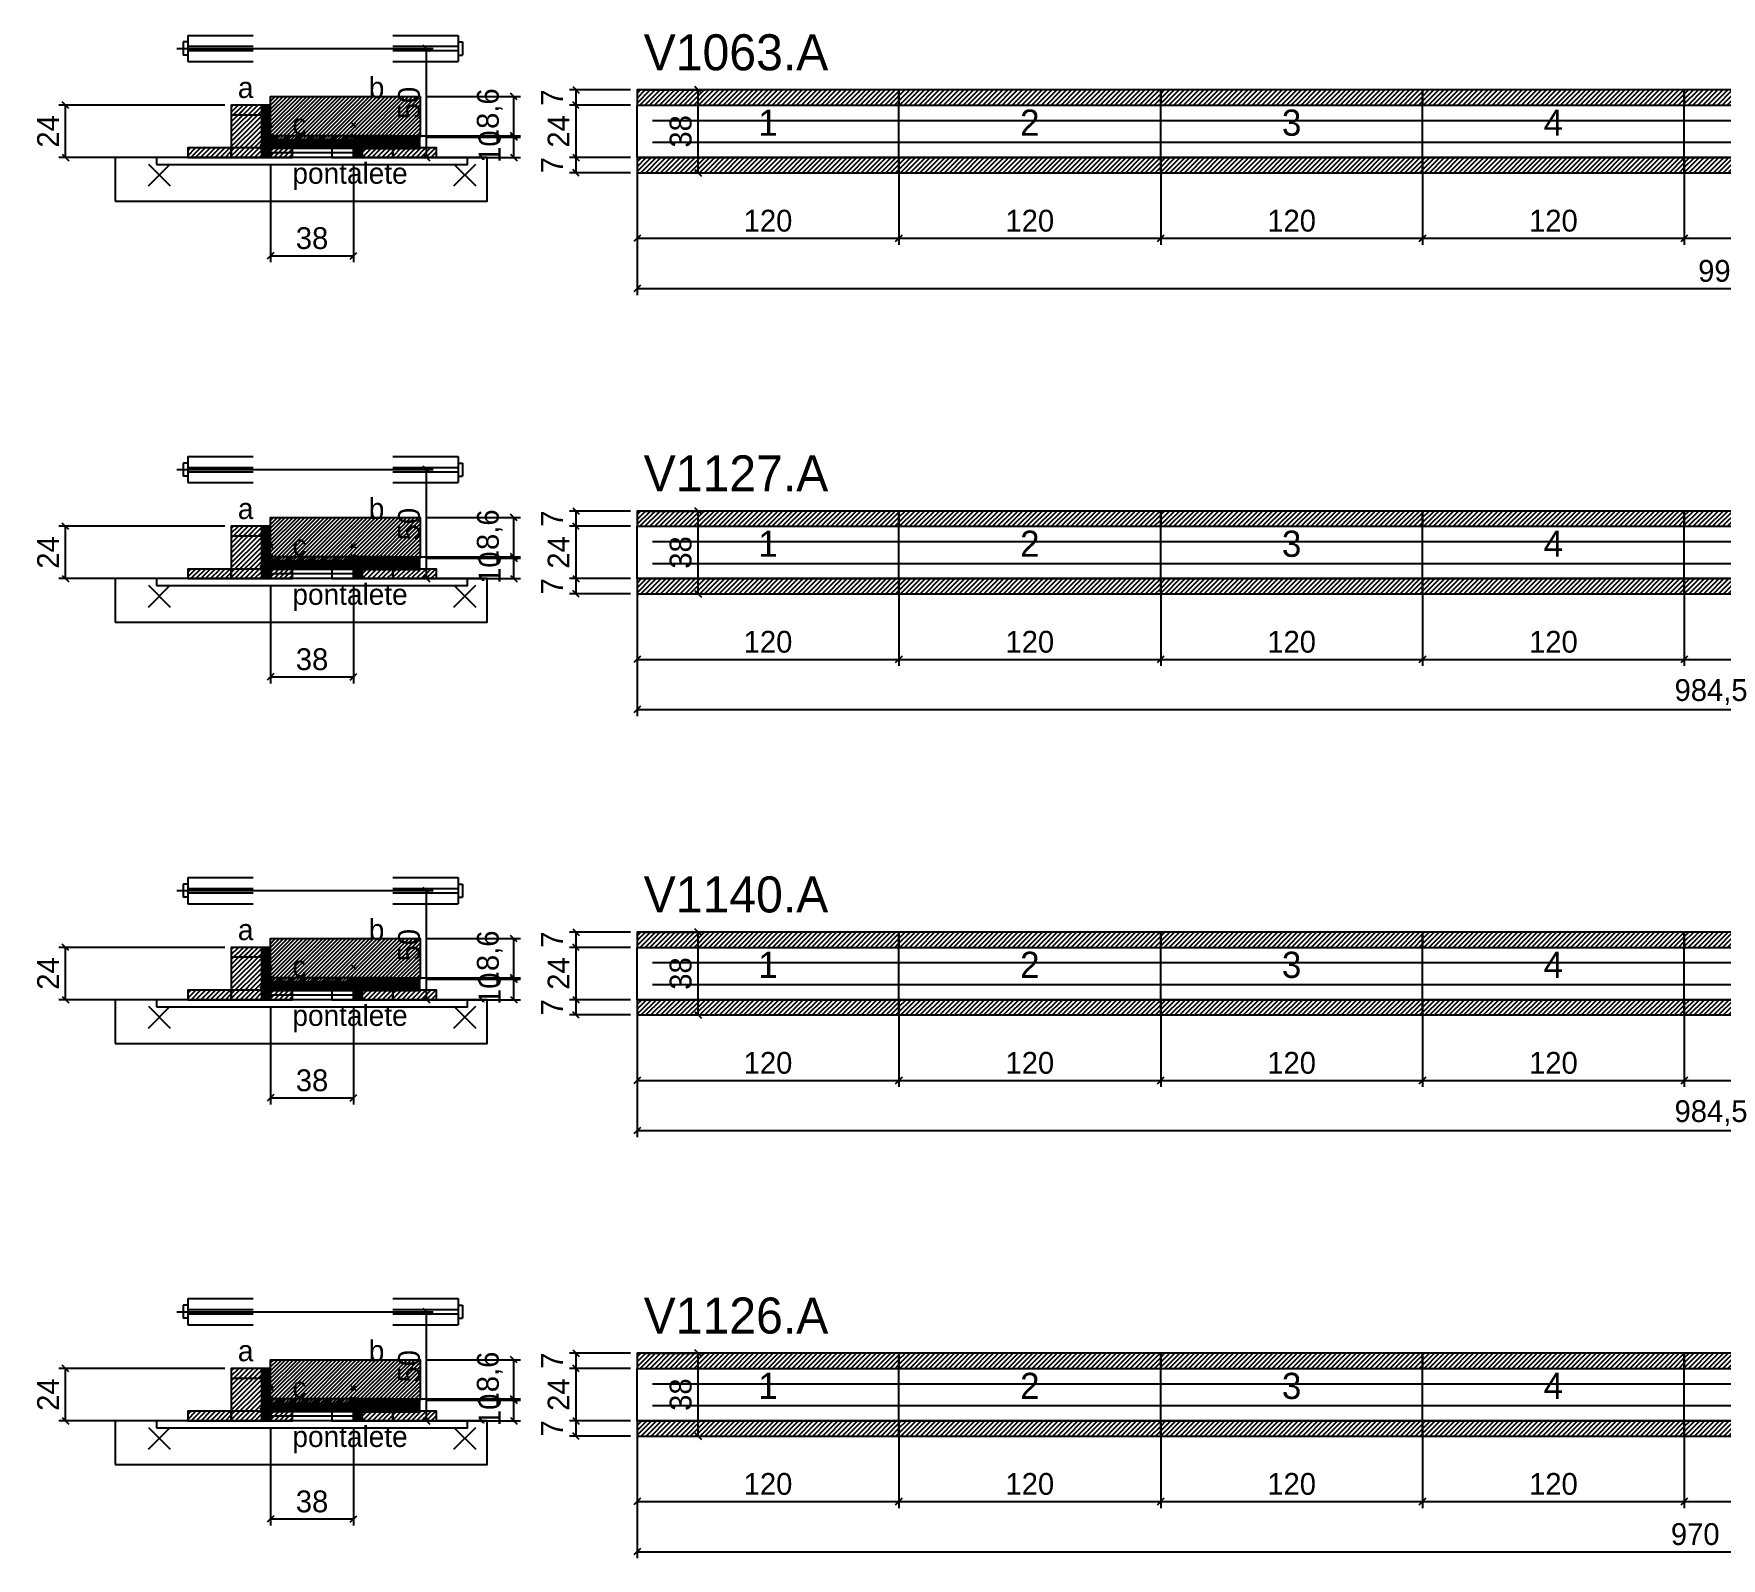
# Model space of a CAD drawing. Extents: x -10500 to 3070, y -11667 to 1250.
# Drawn here: x -69 to 705, y -1824 to -1125 of the extents above; entities that cross this region are included whole.
import ezdxf
from ezdxf.enums import TextEntityAlignment as Align

# ---------------------------------------------------------------- set-up
doc = ezdxf.new("R2010")
doc.units = 0
for name, color, linetype in [('5', 5, 'Continuous'), ('barrote', 126, 'Continuous'), ('CONCRETO', 251, 'Continuous'), ('COTA', 241, 'Continuous'), ('detalhes', 7, 'Continuous'), ('ESTRUTURACAO', 7, 'Continuous'), ('Hachura', 251, 'Continuous'), ('Madeira', 126, 'Continuous'), ('NOMENCLATURA', 7, 'Continuous'), ('Painéis', 200, 'Continuous'), ('presilha', 224, 'Continuous'), ('SARR_2.2x7', 40, 'Continuous'), ('SCO-___-LAJ', 224, 'Continuous'), ('TENSOR', 224, 'Continuous')]:
    doc.layers.add(name, color=color, linetype=linetype)
doc.dimstyles.new('PAINEL', dxfattribs={"dimtxt": 10, "dimasz": 3, "dimexe": 3, "dimexo": 3, "dimgap": 3, "dimtad": 1, "dimblk": 'OBLIQUE', "dimblk1": 'OBLIQUE', "dimcen": 2.5, "dimclrd": 4, "dimclre": 4, "dimclrt": 240, "dimazin": 3, "dimtfac": 1, "dimtmove": 0, "dimatfit": 3})

# ---------------------------------------------------------------- blocks, each defined once
blk = doc.blocks.new('PAR_ESQ')
for p, q in [((-1, -1), (1, 1)), ((-1, 1), (1, -1))]:
    blk.add_line(p, q)
blk = doc.blocks.new('PAR_FUNDO_ESQ')
for p, q in [((-1, -1), (1, 1)), ((-1, 1), (1, -1))]:
    blk.add_line(p, q)
blk = doc.blocks.new('PAR_FUNDO_DIR')
for p, q in [((-1, -1), (1, 1)), ((-1, 1), (1, -1))]:
    blk.add_line(p, q)
blk = doc.blocks.new('par_int_esq')
for p, q in [((-1, -1), (1, 1)), ((-1, 1), (1, -1))]:
    blk.add_line(p, q)
blk = doc.blocks.new('par_int_dir')
for p, q in [((-1, -1), (1, 1)), ((-1, 1), (1, -1))]:
    blk.add_line(p, q)
blk = doc.blocks.new('_OBLIQUE')
at = {"color": 0, "linetype": 'BYBLOCK'}
blk.add_line((-0.5, -0.5), (0.5, 0.5), dxfattribs=at)

msp = doc.modelspace()

# ---------------------------------------------------------------- hatches: boundary and pattern name
at = {"layer": 'COTA'}
h = msp.add_hatch(dxfattribs=at)
h.set_pattern_fill('ANSI31', scale=0.5)
h.paths.add_polyline_path([(208, -1158), (328, -1158), (328, -1151), (208, -1151)])
h = msp.add_hatch(dxfattribs=at)
h.set_pattern_fill('ANSI31', scale=0.5)
h.paths.add_polyline_path([(328, -1158), (448, -1158), (448, -1151), (328, -1151)])
h = msp.add_hatch(dxfattribs=at)
h.set_pattern_fill('ANSI31', scale=0.5)
h.paths.add_polyline_path([(448, -1158), (568, -1158), (568, -1151), (448, -1151)])
h = msp.add_hatch(dxfattribs=at)
h.set_pattern_fill('ANSI31', scale=0.5)
h.paths.add_polyline_path([(568, -1158), (688, -1158), (688, -1151), (568, -1151)])
h = msp.add_hatch(dxfattribs=at)
h.set_pattern_fill('ANSI31', scale=0.5)
h.paths.add_polyline_path([(688, -1158), (808, -1158), (808, -1151), (688, -1151)])
h = msp.add_hatch(dxfattribs=at)
h.set_pattern_fill('ANSI31', scale=0.4)
h.paths.add_polyline_path([(40, -1174), (40, -1154), (108.5, -1154), (108.5, -1172.6), (78, -1172.6), (78, -1174)])
h = msp.add_hatch(dxfattribs=at)
h.set_pattern_fill('ANSI31', scale=0.5)
h.paths.add_polyline_path([(208, -1189), (328, -1189), (328, -1182), (208, -1182)])
h = msp.add_hatch(dxfattribs=at)
h.set_pattern_fill('ANSI31', scale=0.5)
h.paths.add_polyline_path([(328, -1189), (448, -1189), (448, -1182), (328, -1182)])
h = msp.add_hatch(dxfattribs=at)
h.set_pattern_fill('ANSI31', scale=0.5)
h.paths.add_polyline_path([(448, -1189), (568, -1189), (568, -1182), (448, -1182)])
h = msp.add_hatch(dxfattribs=at)
h.set_pattern_fill('ANSI31', scale=0.5)
h.paths.add_polyline_path([(568, -1189), (688, -1189), (688, -1182), (568, -1182)])
h = msp.add_hatch(dxfattribs=at)
h.set_pattern_fill('ANSI31', scale=0.5)
h.paths.add_polyline_path([(688, -1189), (808, -1189), (808, -1182), (688, -1182)])
h = msp.add_hatch(dxfattribs=at)
h.set_pattern_fill('ANSI31', scale=0.5)
h.paths.add_polyline_path([(208, -1351), (328, -1351), (328, -1344), (208, -1344)])
h = msp.add_hatch(dxfattribs=at)
h.set_pattern_fill('ANSI31', scale=0.5)
h.paths.add_polyline_path([(328, -1351), (448, -1351), (448, -1344), (328, -1344)])
h = msp.add_hatch(dxfattribs=at)
h.set_pattern_fill('ANSI31', scale=0.5)
h.paths.add_polyline_path([(448, -1351), (568, -1351), (568, -1344), (448, -1344)])
h = msp.add_hatch(dxfattribs=at)
h.set_pattern_fill('ANSI31', scale=0.5)
h.paths.add_polyline_path([(568, -1351), (688, -1351), (688, -1344), (568, -1344)])
h = msp.add_hatch(dxfattribs=at)
h.set_pattern_fill('ANSI31', scale=0.5)
h.paths.add_polyline_path([(688, -1351), (808, -1351), (808, -1344), (688, -1344)])
h = msp.add_hatch(dxfattribs=at)
h.set_pattern_fill('ANSI31', scale=0.4)
h.paths.add_polyline_path([(40, -1367), (40, -1347), (108.5, -1347), (108.5, -1365.6), (78, -1365.6), (78, -1367)])
h = msp.add_hatch(dxfattribs=at)
h.set_pattern_fill('ANSI31', scale=0.5)
h.paths.add_polyline_path([(208, -1382), (328, -1382), (328, -1375), (208, -1375)])
h = msp.add_hatch(dxfattribs=at)
h.set_pattern_fill('ANSI31', scale=0.5)
h.paths.add_polyline_path([(328, -1382), (448, -1382), (448, -1375), (328, -1375)])
h = msp.add_hatch(dxfattribs=at)
h.set_pattern_fill('ANSI31', scale=0.5)
h.paths.add_polyline_path([(448, -1382), (568, -1382), (568, -1375), (448, -1375)])
h = msp.add_hatch(dxfattribs=at)
h.set_pattern_fill('ANSI31', scale=0.5)
h.paths.add_polyline_path([(568, -1382), (688, -1382), (688, -1375), (568, -1375)])
h = msp.add_hatch(dxfattribs=at)
h.set_pattern_fill('ANSI31', scale=0.5)
h.paths.add_polyline_path([(688, -1382), (808, -1382), (808, -1375), (688, -1375)])
h = msp.add_hatch(dxfattribs=at)
h.set_pattern_fill('ANSI31', scale=0.5)
h.paths.add_polyline_path([(208, -1544), (328, -1544), (328, -1537), (208, -1537)])
h = msp.add_hatch(dxfattribs=at)
h.set_pattern_fill('ANSI31', scale=0.5)
h.paths.add_polyline_path([(328, -1544), (448, -1544), (448, -1537), (328, -1537)])
h = msp.add_hatch(dxfattribs=at)
h.set_pattern_fill('ANSI31', scale=0.5)
h.paths.add_polyline_path([(448, -1544), (568, -1544), (568, -1537), (448, -1537)])
h = msp.add_hatch(dxfattribs=at)
h.set_pattern_fill('ANSI31', scale=0.5)
h.paths.add_polyline_path([(568, -1544), (688, -1544), (688, -1537), (568, -1537)])
h = msp.add_hatch(dxfattribs=at)
h.set_pattern_fill('ANSI31', scale=0.5)
h.paths.add_polyline_path([(688, -1544), (808, -1544), (808, -1537), (688, -1537)])
h = msp.add_hatch(dxfattribs=at)
h.set_pattern_fill('ANSI31', scale=0.4)
h.paths.add_polyline_path([(40, -1560), (40, -1540), (108.5, -1540), (108.5, -1558.6), (78, -1558.6), (78, -1560)])
h = msp.add_hatch(dxfattribs=at)
h.set_pattern_fill('ANSI31', scale=0.5)
h.paths.add_polyline_path([(208, -1575), (328, -1575), (328, -1568), (208, -1568)])
h = msp.add_hatch(dxfattribs=at)
h.set_pattern_fill('ANSI31', scale=0.5)
h.paths.add_polyline_path([(328, -1575), (448, -1575), (448, -1568), (328, -1568)])
h = msp.add_hatch(dxfattribs=at)
h.set_pattern_fill('ANSI31', scale=0.5)
h.paths.add_polyline_path([(448, -1575), (568, -1575), (568, -1568), (448, -1568)])
h = msp.add_hatch(dxfattribs=at)
h.set_pattern_fill('ANSI31', scale=0.5)
h.paths.add_polyline_path([(568, -1575), (688, -1575), (688, -1568), (568, -1568)])
h = msp.add_hatch(dxfattribs=at)
h.set_pattern_fill('ANSI31', scale=0.5)
h.paths.add_polyline_path([(688, -1575), (808, -1575), (808, -1568), (688, -1568)])
h = msp.add_hatch(dxfattribs=at)
h.set_pattern_fill('ANSI31', scale=0.5)
h.paths.add_polyline_path([(208, -1737), (328, -1737), (328, -1730), (208, -1730)])
h = msp.add_hatch(dxfattribs=at)
h.set_pattern_fill('ANSI31', scale=0.5)
h.paths.add_polyline_path([(328, -1737), (448, -1737), (448, -1730), (328, -1730)])
h = msp.add_hatch(dxfattribs=at)
h.set_pattern_fill('ANSI31', scale=0.5)
h.paths.add_polyline_path([(448, -1737), (568, -1737), (568, -1730), (448, -1730)])
h = msp.add_hatch(dxfattribs=at)
h.set_pattern_fill('ANSI31', scale=0.5)
h.paths.add_polyline_path([(568, -1737), (688, -1737), (688, -1730), (568, -1730)])
h = msp.add_hatch(dxfattribs=at)
h.set_pattern_fill('ANSI31', scale=0.5)
h.paths.add_polyline_path([(688, -1737), (808, -1737), (808, -1730), (688, -1730)])
h = msp.add_hatch(dxfattribs=at)
h.set_pattern_fill('ANSI31', scale=0.4)
h.paths.add_polyline_path([(40, -1753), (40, -1733), (108.5, -1733), (108.5, -1751.6), (78, -1751.6), (78, -1753)])
h = msp.add_hatch(dxfattribs=at)
h.set_pattern_fill('ANSI31', scale=0.5)
h.paths.add_polyline_path([(208, -1768), (328, -1768), (328, -1761), (208, -1761)])
h = msp.add_hatch(dxfattribs=at)
h.set_pattern_fill('ANSI31', scale=0.5)
h.paths.add_polyline_path([(328, -1768), (448, -1768), (448, -1761), (328, -1761)])
h = msp.add_hatch(dxfattribs=at)
h.set_pattern_fill('ANSI31', scale=0.5)
h.paths.add_polyline_path([(448, -1768), (568, -1768), (568, -1761), (448, -1761)])
h = msp.add_hatch(dxfattribs=at)
h.set_pattern_fill('ANSI31', scale=0.5)
h.paths.add_polyline_path([(568, -1768), (688, -1768), (688, -1761), (568, -1761)])
h = msp.add_hatch(dxfattribs=at)
h.set_pattern_fill('ANSI31', scale=0.5)
h.paths.add_polyline_path([(688, -1768), (808, -1768), (808, -1761), (688, -1761)])
at = {"layer": 'Hachura'}
h = msp.add_hatch(dxfattribs=at)
h.set_pattern_fill('ANSI31', scale=0.5)
h.paths.add_polyline_path([(22, -1182), (36, -1182), (36, -1158), (22, -1158)])
h = msp.add_hatch(dxfattribs=at)
h.set_pattern_fill('ANSI31', scale=0.5)
h.paths.add_polyline_path([(22, -1162.4), (36, -1162.4), (36, -1158), (22, -1158)])
h = msp.add_hatch(dxfattribs=at)
h.set_pattern_fill('SOLID')
h.paths.add_polyline_path([(36, -1182), (40, -1182), (40, -1158), (36, -1158)])
h = msp.add_hatch(dxfattribs=at)
h.set_pattern_fill('SOLID')
h.paths.add_polyline_path([(40, -1177.6), (78, -1177.6), (78, -1174), (40, -1174)])
h = msp.add_hatch(dxfattribs=at)
h.set_pattern_fill('SOLID')
h.paths.add_polyline_path([(78, -1182), (82, -1182), (82, -1172), (78, -1172)])
h = msp.add_hatch(dxfattribs=at)
h.set_pattern_fill('SOLID')
h.paths.add_polyline_path([(78, -1172), (108.5, -1172), (108.5, -1178), (78, -1178)])
h = msp.add_hatch(dxfattribs=at)
h.set_pattern_fill('ANSI31', scale=0.5)
h.paths.add_polyline_path([(82, -1182), (96, -1182), (96, -1172), (82, -1172)])
h = msp.add_hatch(dxfattribs=at)
h.set_pattern_fill('ANSI31', scale=0.5)
h.paths.add_polyline_path([(82, -1176.4), (96, -1176.4), (96, -1172), (82, -1172)])
h = msp.add_hatch(dxfattribs=at)
h.set_pattern_fill('ANSI31', scale=0.5)
h.paths.add_polyline_path([(2, -1182), (22, -1182), (22, -1177.6), (2, -1177.6)])
h = msp.add_hatch(dxfattribs=at)
h.set_pattern_fill('ANSI31', scale=0.5)
h.paths.add_polyline_path([(40, -1182), (50, -1182), (50, -1177.6), (40, -1177.6)])
h = msp.add_hatch(dxfattribs=at)
h.set_pattern_fill('ANSI31', scale=0.5)
h.paths.add_polyline_path([(96, -1182), (116, -1182), (116, -1177.6), (96, -1177.6)])
h = msp.add_hatch(dxfattribs=at)
h.set_pattern_fill('ANSI31', scale=0.5)
h.paths.add_polyline_path([(22, -1375), (36, -1375), (36, -1351), (22, -1351)])
h = msp.add_hatch(dxfattribs=at)
h.set_pattern_fill('ANSI31', scale=0.5)
h.paths.add_polyline_path([(22, -1355.4), (36, -1355.4), (36, -1351), (22, -1351)])
h = msp.add_hatch(dxfattribs=at)
h.set_pattern_fill('SOLID')
h.paths.add_polyline_path([(36, -1375), (40, -1375), (40, -1351), (36, -1351)])
h = msp.add_hatch(dxfattribs=at)
h.set_pattern_fill('SOLID')
h.paths.add_polyline_path([(40, -1370.6), (78, -1370.6), (78, -1367), (40, -1367)])
h = msp.add_hatch(dxfattribs=at)
h.set_pattern_fill('SOLID')
h.paths.add_polyline_path([(78, -1375), (82, -1375), (82, -1365), (78, -1365)])
h = msp.add_hatch(dxfattribs=at)
h.set_pattern_fill('SOLID')
h.paths.add_polyline_path([(78, -1365), (108.5, -1365), (108.5, -1371), (78, -1371)])
h = msp.add_hatch(dxfattribs=at)
h.set_pattern_fill('ANSI31', scale=0.5)
h.paths.add_polyline_path([(82, -1375), (96, -1375), (96, -1365), (82, -1365)])
h = msp.add_hatch(dxfattribs=at)
h.set_pattern_fill('ANSI31', scale=0.5)
h.paths.add_polyline_path([(82, -1369.4), (96, -1369.4), (96, -1365), (82, -1365)])
h = msp.add_hatch(dxfattribs=at)
h.set_pattern_fill('ANSI31', scale=0.5)
h.paths.add_polyline_path([(2, -1375), (22, -1375), (22, -1370.6), (2, -1370.6)])
h = msp.add_hatch(dxfattribs=at)
h.set_pattern_fill('ANSI31', scale=0.5)
h.paths.add_polyline_path([(40, -1375), (50, -1375), (50, -1370.6), (40, -1370.6)])
h = msp.add_hatch(dxfattribs=at)
h.set_pattern_fill('ANSI31', scale=0.5)
h.paths.add_polyline_path([(96, -1375), (116, -1375), (116, -1370.6), (96, -1370.6)])
h = msp.add_hatch(dxfattribs=at)
h.set_pattern_fill('ANSI31', scale=0.5)
h.paths.add_polyline_path([(22, -1568), (36, -1568), (36, -1544), (22, -1544)])
h = msp.add_hatch(dxfattribs=at)
h.set_pattern_fill('ANSI31', scale=0.5)
h.paths.add_polyline_path([(22, -1548.4), (36, -1548.4), (36, -1544), (22, -1544)])
h = msp.add_hatch(dxfattribs=at)
h.set_pattern_fill('SOLID')
h.paths.add_polyline_path([(36, -1568), (40, -1568), (40, -1544), (36, -1544)])
h = msp.add_hatch(dxfattribs=at)
h.set_pattern_fill('SOLID')
h.paths.add_polyline_path([(40, -1563.6), (78, -1563.6), (78, -1560), (40, -1560)])
h = msp.add_hatch(dxfattribs=at)
h.set_pattern_fill('SOLID')
h.paths.add_polyline_path([(78, -1568), (82, -1568), (82, -1558), (78, -1558)])
h = msp.add_hatch(dxfattribs=at)
h.set_pattern_fill('SOLID')
h.paths.add_polyline_path([(78, -1558), (108.5, -1558), (108.5, -1564), (78, -1564)])
h = msp.add_hatch(dxfattribs=at)
h.set_pattern_fill('ANSI31', scale=0.5)
h.paths.add_polyline_path([(82, -1568), (96, -1568), (96, -1558), (82, -1558)])
h = msp.add_hatch(dxfattribs=at)
h.set_pattern_fill('ANSI31', scale=0.5)
h.paths.add_polyline_path([(82, -1562.4), (96, -1562.4), (96, -1558), (82, -1558)])
h = msp.add_hatch(dxfattribs=at)
h.set_pattern_fill('ANSI31', scale=0.5)
h.paths.add_polyline_path([(2, -1568), (22, -1568), (22, -1563.6), (2, -1563.6)])
h = msp.add_hatch(dxfattribs=at)
h.set_pattern_fill('ANSI31', scale=0.5)
h.paths.add_polyline_path([(40, -1568), (50, -1568), (50, -1563.6), (40, -1563.6)])
h = msp.add_hatch(dxfattribs=at)
h.set_pattern_fill('ANSI31', scale=0.5)
h.paths.add_polyline_path([(96, -1568), (116, -1568), (116, -1563.6), (96, -1563.6)])
h = msp.add_hatch(dxfattribs=at)
h.set_pattern_fill('ANSI31', scale=0.5)
h.paths.add_polyline_path([(22, -1761), (36, -1761), (36, -1737), (22, -1737)])
h = msp.add_hatch(dxfattribs=at)
h.set_pattern_fill('ANSI31', scale=0.5)
h.paths.add_polyline_path([(22, -1741.4), (36, -1741.4), (36, -1737), (22, -1737)])
h = msp.add_hatch(dxfattribs=at)
h.set_pattern_fill('SOLID')
h.paths.add_polyline_path([(36, -1761), (40, -1761), (40, -1737), (36, -1737)])
h = msp.add_hatch(dxfattribs=at)
h.set_pattern_fill('SOLID')
h.paths.add_polyline_path([(40, -1756.6), (78, -1756.6), (78, -1753), (40, -1753)])
h = msp.add_hatch(dxfattribs=at)
h.set_pattern_fill('SOLID')
h.paths.add_polyline_path([(78, -1761), (82, -1761), (82, -1751), (78, -1751)])
h = msp.add_hatch(dxfattribs=at)
h.set_pattern_fill('SOLID')
h.paths.add_polyline_path([(78, -1751), (108.5, -1751), (108.5, -1757), (78, -1757)])
h = msp.add_hatch(dxfattribs=at)
h.set_pattern_fill('ANSI31', scale=0.5)
h.paths.add_polyline_path([(82, -1761), (96, -1761), (96, -1751), (82, -1751)])
h = msp.add_hatch(dxfattribs=at)
h.set_pattern_fill('ANSI31', scale=0.5)
h.paths.add_polyline_path([(82, -1755.4), (96, -1755.4), (96, -1751), (82, -1751)])
h = msp.add_hatch(dxfattribs=at)
h.set_pattern_fill('ANSI31', scale=0.5)
h.paths.add_polyline_path([(2, -1761), (22, -1761), (22, -1756.6), (2, -1756.6)])
h = msp.add_hatch(dxfattribs=at)
h.set_pattern_fill('ANSI31', scale=0.5)
h.paths.add_polyline_path([(40, -1761), (50, -1761), (50, -1756.6), (40, -1756.6)])
h = msp.add_hatch(dxfattribs=at)
h.set_pattern_fill('ANSI31', scale=0.5)
h.paths.add_polyline_path([(96, -1761), (116, -1761), (116, -1756.6), (96, -1756.6)])
at = {"layer": 'HACHURACONCRETO'}
h = msp.add_hatch(dxfattribs=at)
h.set_pattern_fill('ANSI31', scale=0.3)
h.paths.add_polyline_path([(40, -1177.6), (78, -1177.6), (78, -1172), (40, -1172)])
h = msp.add_hatch(dxfattribs=at)
h.set_pattern_fill('ANSI31', scale=0.3)
h.paths.add_polyline_path([(40, -1370.6), (78, -1370.6), (78, -1365), (40, -1365)])
h = msp.add_hatch(dxfattribs=at)
h.set_pattern_fill('ANSI31', scale=0.3)
h.paths.add_polyline_path([(40, -1563.6), (78, -1563.6), (78, -1558), (40, -1558)])
h = msp.add_hatch(dxfattribs=at)
h.set_pattern_fill('ANSI31', scale=0.3)
h.paths.add_polyline_path([(40, -1756.6), (78, -1756.6), (78, -1751), (40, -1751)])

# ---------------------------------------------------------------- linework, layer by layer
for p, q in [((0, -1129), (0, -1135)), ((2, -1129), (0, -1129)), ((2, -1126), (32, -1126)), ((2, -1126), (2, -1138)), ((96, -1126), (126, -1126)), ((126, -1126), (126, -1138)), ((126, -1129), (128, -1129)), ((128, -1129), (128, -1135)), ((2, -1135), (0, -1135)), ((2, -1131), (32, -1131)), ((2, -1133), (32, -1133)), ((96, -1131), (126, -1131)), ((96, -1133), (126, -1133)), ((126, -1135), (128, -1135)), ((2, -1138), (32, -1138)), ((96, -1138), (126, -1138)), ((0, -1322), (0, -1328)), ((2, -1322), (0, -1322)), ((2, -1319), (32, -1319)), ((2, -1319), (2, -1331)), ((96, -1319), (126, -1319)), ((126, -1319), (126, -1331)), ((126, -1322), (128, -1322)), ((128, -1322), (128, -1328)), ((2, -1328), (0, -1328)), ((2, -1324), (32, -1324)), ((2, -1326), (32, -1326)), ((96, -1324), (126, -1324)), ((96, -1326), (126, -1326)), ((126, -1328), (128, -1328)), ((2, -1331), (32, -1331)), ((96, -1331), (126, -1331)), ((0, -1515), (0, -1521)), ((2, -1515), (0, -1515)), ((2, -1512), (32, -1512)), ((2, -1512), (2, -1524)), ((96, -1512), (126, -1512)), ((126, -1512), (126, -1524)), ((126, -1515), (128, -1515)), ((128, -1515), (128, -1521)), ((2, -1521), (0, -1521)), ((2, -1517), (32, -1517)), ((2, -1519), (32, -1519)), ((96, -1517), (126, -1517)), ((96, -1519), (126, -1519)), ((126, -1521), (128, -1521)), ((2, -1524), (32, -1524)), ((96, -1524), (126, -1524)), ((0, -1708), (0, -1714)), ((2, -1708), (0, -1708)), ((2, -1705), (32, -1705)), ((2, -1705), (2, -1717)), ((96, -1705), (126, -1705)), ((126, -1705), (126, -1717)), ((126, -1708), (128, -1708)), ((128, -1708), (128, -1714)), ((2, -1714), (0, -1714)), ((2, -1710), (32, -1710)), ((2, -1712), (32, -1712)), ((2, -1717), (32, -1717)), ((96, -1710), (126, -1710)), ((96, -1712), (126, -1712)), ((96, -1717), (126, -1717)), ((126, -1714), (128, -1714))]:
    msp.add_line(p, q)
at = {"layer": 'BARRA_ANCORAGEM'}
for p, q in [((40, -1174.3), (78, -1174.3)), ((40, -1176.3), (40, -1174.3)), ((78, -1176.3), (78, -1174.3)), ((40, -1176.3), (78, -1176.3)), ((40, -1177.7), (78, -1177.7)), ((40, -1179.7), (40, -1177.7)), ((40, -1179.7), (78, -1179.7)), ((78, -1179.7), (78, -1177.7)), ((40, -1367.3), (78, -1367.3)), ((40, -1369.3), (40, -1367.3)), ((78, -1369.3), (78, -1367.3)), ((40, -1369.3), (78, -1369.3)), ((40, -1370.7), (78, -1370.7)), ((40, -1372.7), (40, -1370.7)), ((40, -1372.7), (78, -1372.7)), ((78, -1372.7), (78, -1370.7)), ((40, -1560.3), (78, -1560.3)), ((40, -1562.3), (40, -1560.3)), ((40, -1562.3), (78, -1562.3)), ((78, -1562.3), (78, -1560.3)), ((40, -1563.7), (78, -1563.7)), ((40, -1565.7), (40, -1563.7)), ((40, -1565.7), (78, -1565.7)), ((78, -1565.7), (78, -1563.7)), ((40, -1753.3), (78, -1753.3)), ((40, -1755.3), (40, -1753.3)), ((40, -1755.3), (78, -1755.3)), ((78, -1755.3), (78, -1753.3)), ((40, -1756.7), (78, -1756.7)), ((40, -1758.7), (40, -1756.7)), ((40, -1758.7), (78, -1758.7)), ((78, -1758.7), (78, -1756.7))]:
    msp.add_line(p, q, dxfattribs=at)
at = {"layer": 'barrote'}
for points in [[(-31.25, -1202), (139.25, -1202), (139.25, -1182), (-31.25, -1182)], [(-31.25, -1395), (139.25, -1395), (139.25, -1375), (-31.25, -1375)], [(-31.25, -1588), (139.25, -1588), (139.25, -1568), (-31.25, -1568)], [(-31.25, -1781), (139.25, -1781), (139.25, -1761), (-31.25, -1761)]]:
    msp.add_lwpolyline(points, close=True, dxfattribs=at)
at = {"layer": 'CONCRETO'}
for points in [[(40, -1174), (40, -1154), (108.5, -1154), (108.5, -1172.6), (78, -1172.6), (78, -1174)], [(40, -1367), (40, -1347), (108.5, -1347), (108.5, -1365.6), (78, -1365.6), (78, -1367)], [(40, -1560), (40, -1540), (108.5, -1540), (108.5, -1558.6), (78, -1558.6), (78, -1560)], [(40, -1753), (40, -1733), (108.5, -1733), (108.5, -1751.6), (78, -1751.6), (78, -1753)]]:
    msp.add_lwpolyline(points, close=True, dxfattribs=at)
at = {"layer": 'HACHURACONCRETO'}
for points in [[(40, -1177.6), (78, -1177.6), (78, -1172), (40, -1172)], [(40, -1370.6), (78, -1370.6), (78, -1365), (40, -1365)], [(40, -1563.6), (78, -1563.6), (78, -1558), (40, -1558)], [(40, -1756.6), (78, -1756.6), (78, -1751), (40, -1751)]]:
    msp.add_lwpolyline(points, close=True, dxfattribs=at)
at = {"layer": 'Madeira'}
for points in [[(22, -1182), (36, -1182), (36, -1158), (22, -1158)], [(22, -1162.4), (36, -1162.4), (36, -1158), (22, -1158)], [(82, -1182), (96, -1182), (96, -1172), (82, -1172)], [(82, -1176.4), (96, -1176.4), (96, -1172), (82, -1172)], [(2, -1182), (22, -1182), (22, -1177.6), (2, -1177.6)], [(22, -1182), (36, -1182), (36, -1177.6), (22, -1177.6)], [(40, -1182), (50, -1182), (50, -1177.6), (40, -1177.6)], [(68, -1182), (78, -1182), (78, -1177.6), (68, -1177.6)], [(96, -1182), (116, -1182), (116, -1177.6), (96, -1177.6)], [(22, -1375), (36, -1375), (36, -1351), (22, -1351)], [(22, -1355.4), (36, -1355.4), (36, -1351), (22, -1351)], [(82, -1375), (96, -1375), (96, -1365), (82, -1365)], [(82, -1369.4), (96, -1369.4), (96, -1365), (82, -1365)], [(2, -1375), (22, -1375), (22, -1370.6), (2, -1370.6)], [(22, -1375), (36, -1375), (36, -1370.6), (22, -1370.6)], [(40, -1375), (50, -1375), (50, -1370.6), (40, -1370.6)], [(68, -1375), (78, -1375), (78, -1370.6), (68, -1370.6)], [(96, -1375), (116, -1375), (116, -1370.6), (96, -1370.6)], [(22, -1568), (36, -1568), (36, -1544), (22, -1544)], [(22, -1548.4), (36, -1548.4), (36, -1544), (22, -1544)], [(82, -1568), (96, -1568), (96, -1558), (82, -1558)], [(82, -1562.4), (96, -1562.4), (96, -1558), (82, -1558)], [(2, -1568), (22, -1568), (22, -1563.6), (2, -1563.6)], [(22, -1568), (36, -1568), (36, -1563.6), (22, -1563.6)], [(40, -1568), (50, -1568), (50, -1563.6), (40, -1563.6)], [(68, -1568), (78, -1568), (78, -1563.6), (68, -1563.6)], [(96, -1568), (116, -1568), (116, -1563.6), (96, -1563.6)], [(22, -1761), (36, -1761), (36, -1737), (22, -1737)], [(22, -1741.4), (36, -1741.4), (36, -1737), (22, -1737)], [(82, -1761), (96, -1761), (96, -1751), (82, -1751)], [(82, -1755.4), (96, -1755.4), (96, -1751), (82, -1751)], [(2, -1761), (22, -1761), (22, -1756.6), (2, -1756.6)], [(22, -1761), (36, -1761), (36, -1756.6), (22, -1756.6)], [(40, -1761), (50, -1761), (50, -1756.6), (40, -1756.6)], [(68, -1761), (78, -1761), (78, -1756.6), (68, -1756.6)], [(96, -1761), (116, -1761), (116, -1756.6), (96, -1756.6)]]:
    msp.add_lwpolyline(points, close=True, dxfattribs=at)
at = {"layer": 'Painéis'}
for p, q in [((208, -1158), (328, -1158)), ((208, -1182), (208, -1158)), ((328, -1182), (328, -1158)), ((328, -1182), (328, -1158)), ((328, -1158), (448, -1158)), ((328, -1182), (328, -1158)), ((448, -1182), (448, -1158)), ((448, -1182), (448, -1158)), ((448, -1158), (568, -1158)), ((448, -1182), (448, -1158)), ((568, -1182), (568, -1158)), ((568, -1182), (568, -1158)), ((568, -1158), (688, -1158)), ((568, -1182), (568, -1158)), ((688, -1182), (688, -1158)), ((688, -1182), (688, -1158)), ((688, -1158), (808, -1158)), ((688, -1182), (688, -1158)), ((208, -1182), (328, -1182)), ((328, -1182), (448, -1182)), ((448, -1182), (568, -1182)), ((568, -1182), (688, -1182)), ((688, -1182), (808, -1182)), ((208, -1351), (328, -1351)), ((208, -1375), (208, -1351)), ((328, -1375), (328, -1351)), ((328, -1375), (328, -1351)), ((328, -1351), (448, -1351)), ((328, -1375), (328, -1351)), ((448, -1375), (448, -1351)), ((448, -1375), (448, -1351)), ((448, -1351), (568, -1351)), ((448, -1375), (448, -1351)), ((568, -1375), (568, -1351)), ((568, -1375), (568, -1351)), ((568, -1351), (688, -1351)), ((568, -1375), (568, -1351)), ((688, -1375), (688, -1351)), ((688, -1375), (688, -1351)), ((688, -1351), (808, -1351)), ((688, -1375), (688, -1351)), ((208, -1375), (328, -1375)), ((328, -1375), (448, -1375)), ((448, -1375), (568, -1375)), ((568, -1375), (688, -1375)), ((688, -1375), (808, -1375)), ((208, -1544), (328, -1544)), ((208, -1568), (208, -1544)), ((328, -1568), (328, -1544)), ((328, -1568), (328, -1544)), ((328, -1544), (448, -1544)), ((328, -1568), (328, -1544)), ((448, -1568), (448, -1544)), ((448, -1568), (448, -1544)), ((448, -1544), (568, -1544)), ((448, -1568), (448, -1544)), ((568, -1568), (568, -1544)), ((568, -1568), (568, -1544)), ((568, -1544), (688, -1544)), ((568, -1568), (568, -1544)), ((688, -1568), (688, -1544)), ((688, -1568), (688, -1544)), ((688, -1544), (808, -1544)), ((688, -1568), (688, -1544)), ((208, -1568), (328, -1568)), ((328, -1568), (448, -1568)), ((448, -1568), (568, -1568)), ((568, -1568), (688, -1568)), ((688, -1568), (808, -1568)), ((208, -1737), (328, -1737)), ((208, -1761), (208, -1737)), ((328, -1761), (328, -1737)), ((328, -1761), (328, -1737)), ((328, -1737), (448, -1737)), ((328, -1761), (328, -1737)), ((448, -1761), (448, -1737)), ((448, -1761), (448, -1737)), ((448, -1737), (568, -1737)), ((448, -1761), (448, -1737)), ((568, -1761), (568, -1737)), ((568, -1761), (568, -1737)), ((568, -1737), (688, -1737)), ((568, -1761), (568, -1737)), ((688, -1761), (688, -1737)), ((688, -1761), (688, -1737)), ((688, -1737), (808, -1737)), ((688, -1761), (688, -1737)), ((208, -1761), (328, -1761)), ((328, -1761), (448, -1761)), ((448, -1761), (568, -1761)), ((568, -1761), (688, -1761)), ((688, -1761), (808, -1761))]:
    msp.add_line(p, q, dxfattribs=at)
for points in [[(36, -1182), (40, -1182), (40, -1158), (36, -1158)], [(40, -1177.6), (78, -1177.6), (78, -1174), (40, -1174)], [(78, -1182), (82, -1182), (82, -1172), (78, -1172)], [(78, -1172), (108.5, -1172), (108.5, -1172.6), (78, -1172.6)], [(36, -1375), (40, -1375), (40, -1351), (36, -1351)], [(40, -1370.6), (78, -1370.6), (78, -1367), (40, -1367)], [(78, -1375), (82, -1375), (82, -1365), (78, -1365)], [(78, -1365), (108.5, -1365), (108.5, -1365.6), (78, -1365.6)], [(36, -1568), (40, -1568), (40, -1544), (36, -1544)], [(40, -1563.6), (78, -1563.6), (78, -1560), (40, -1560)], [(78, -1568), (82, -1568), (82, -1558), (78, -1558)], [(78, -1558), (108.5, -1558), (108.5, -1558.6), (78, -1558.6)], [(36, -1761), (40, -1761), (40, -1737), (36, -1737)], [(40, -1756.6), (78, -1756.6), (78, -1753), (40, -1753)], [(78, -1761), (82, -1761), (82, -1751), (78, -1751)], [(78, -1751), (108.5, -1751), (108.5, -1751.6), (78, -1751.6)]]:
    msp.add_lwpolyline(points, close=True, dxfattribs=at)
at = {"layer": 'presilha'}
for p, q in [((-16, -1195), (-6, -1185)), ((-16, -1185), (-6, -1195)), ((124, -1195), (134, -1185)), ((124, -1185), (134, -1195)), ((-16, -1388), (-6, -1378)), ((-16, -1378), (-6, -1388)), ((124, -1388), (134, -1378)), ((124, -1378), (134, -1388)), ((-16, -1581), (-6, -1571)), ((-16, -1571), (-6, -1581)), ((124, -1581), (134, -1571)), ((124, -1571), (134, -1581)), ((-16, -1774), (-6, -1764)), ((-16, -1764), (-6, -1774)), ((124, -1774), (134, -1764)), ((124, -1764), (134, -1774))]:
    msp.add_line(p, q, dxfattribs=at)
at = {"layer": 'SARR_2.2x7'}
for points in [[(215, -1165), (328, -1165)], [(215, -1165), (328, -1165)], [(328, -1165), (448, -1165)], [(328, -1165), (448, -1165)], [(448, -1165), (568, -1165)], [(448, -1165), (568, -1165)], [(568, -1165), (688, -1165)], [(568, -1165), (688, -1165)], [(688, -1165), (808, -1165)], [(688, -1165), (808, -1165)], [(215, -1175), (328, -1175)], [(215, -1175), (328, -1175)], [(328, -1175), (448, -1175)], [(328, -1175), (448, -1175)], [(448, -1175), (568, -1175)], [(448, -1175), (568, -1175)], [(568, -1175), (688, -1175)], [(568, -1175), (688, -1175)], [(688, -1175), (808, -1175)], [(688, -1175), (808, -1175)], [(215, -1358), (328, -1358)], [(215, -1358), (328, -1358)], [(328, -1358), (448, -1358)], [(328, -1358), (448, -1358)], [(448, -1358), (568, -1358)], [(448, -1358), (568, -1358)], [(568, -1358), (688, -1358)], [(568, -1358), (688, -1358)], [(688, -1358), (808, -1358)], [(688, -1358), (808, -1358)], [(215, -1368), (328, -1368)], [(215, -1368), (328, -1368)], [(328, -1368), (448, -1368)], [(328, -1368), (448, -1368)], [(448, -1368), (568, -1368)], [(448, -1368), (568, -1368)], [(568, -1368), (688, -1368)], [(568, -1368), (688, -1368)], [(688, -1368), (808, -1368)], [(688, -1368), (808, -1368)], [(215, -1551), (328, -1551)], [(215, -1551), (328, -1551)], [(328, -1551), (448, -1551)], [(328, -1551), (448, -1551)], [(448, -1551), (568, -1551)], [(448, -1551), (568, -1551)], [(568, -1551), (688, -1551)], [(568, -1551), (688, -1551)], [(688, -1551), (808, -1551)], [(688, -1551), (808, -1551)], [(215, -1561), (328, -1561)], [(215, -1561), (328, -1561)], [(328, -1561), (448, -1561)], [(328, -1561), (448, -1561)], [(448, -1561), (568, -1561)], [(448, -1561), (568, -1561)], [(568, -1561), (688, -1561)], [(568, -1561), (688, -1561)], [(688, -1561), (808, -1561)], [(688, -1561), (808, -1561)], [(215, -1744), (328, -1744)], [(215, -1744), (328, -1744)], [(328, -1744), (448, -1744)], [(328, -1744), (448, -1744)], [(448, -1744), (568, -1744)], [(448, -1744), (568, -1744)], [(568, -1744), (688, -1744)], [(568, -1744), (688, -1744)], [(688, -1744), (808, -1744)], [(688, -1744), (808, -1744)], [(215, -1754), (328, -1754)], [(215, -1754), (328, -1754)], [(328, -1754), (448, -1754)], [(328, -1754), (448, -1754)], [(448, -1754), (568, -1754)], [(448, -1754), (568, -1754)], [(568, -1754), (688, -1754)], [(568, -1754), (688, -1754)], [(688, -1754), (808, -1754)], [(688, -1754), (808, -1754)]]:
    msp.add_lwpolyline(points, dxfattribs=at)
at = {"layer": 'SARRAFO_2_2X7'}
for p, q in [((36, -1167.2), (36, -1162.8)), ((36, -1162.8), (40, -1162.8)), ((36, -1167.2), (40, -1167.2)), ((40, -1167.2), (40, -1162.8)), ((36, -1177.2), (36, -1172.8)), ((36, -1172.8), (40, -1172.8)), ((40, -1177.2), (40, -1172.8)), ((78, -1179.2), (78, -1174.8)), ((78, -1174.8), (82, -1174.8)), ((82, -1179.2), (82, -1174.8)), ((36, -1177.2), (40, -1177.2)), ((78, -1179.2), (82, -1179.2)), ((36, -1360.2), (36, -1355.8)), ((36, -1355.8), (40, -1355.8)), ((36, -1360.2), (40, -1360.2)), ((40, -1360.2), (40, -1355.8)), ((36, -1370.2), (36, -1365.8)), ((36, -1365.8), (40, -1365.8)), ((40, -1370.2), (40, -1365.8)), ((78, -1372.2), (78, -1367.8)), ((78, -1367.8), (82, -1367.8)), ((82, -1372.2), (82, -1367.8)), ((36, -1370.2), (40, -1370.2)), ((78, -1372.2), (82, -1372.2)), ((36, -1553.2), (36, -1548.8)), ((36, -1548.8), (40, -1548.8)), ((36, -1553.2), (40, -1553.2)), ((40, -1553.2), (40, -1548.8)), ((36, -1563.2), (36, -1558.8)), ((36, -1558.8), (40, -1558.8)), ((40, -1563.2), (40, -1558.8)), ((78, -1565.2), (78, -1560.8)), ((78, -1560.8), (82, -1560.8)), ((82, -1565.2), (82, -1560.8)), ((36, -1563.2), (40, -1563.2)), ((78, -1565.2), (82, -1565.2)), ((36, -1746.2), (36, -1741.8)), ((36, -1741.8), (40, -1741.8)), ((36, -1746.2), (40, -1746.2)), ((40, -1746.2), (40, -1741.8)), ((36, -1756.2), (36, -1751.8)), ((36, -1751.8), (40, -1751.8)), ((40, -1756.2), (40, -1751.8)), ((78, -1758.2), (78, -1753.8)), ((78, -1753.8), (82, -1753.8)), ((82, -1758.2), (82, -1753.8)), ((36, -1756.2), (40, -1756.2)), ((78, -1758.2), (82, -1758.2))]:
    msp.add_line(p, q, dxfattribs=at)
at = {"layer": 'SCO-___-LAJ'}
for points in [[(208, -1158), (328, -1158), (328, -1151), (208, -1151)], [(328, -1158), (448, -1158), (448, -1151), (328, -1151)], [(448, -1158), (568, -1158), (568, -1151), (448, -1151)], [(568, -1158), (688, -1158), (688, -1151), (568, -1151)], [(688, -1158), (808, -1158), (808, -1151), (688, -1151)], [(-12.25, -1185.2), (130.25, -1185.2), (130.25, -1182), (-12.25, -1182)], [(208, -1189), (328, -1189), (328, -1182), (208, -1182)], [(328, -1189), (448, -1189), (448, -1182), (328, -1182)], [(448, -1189), (568, -1189), (568, -1182), (448, -1182)], [(568, -1189), (688, -1189), (688, -1182), (568, -1182)], [(688, -1189), (808, -1189), (808, -1182), (688, -1182)], [(208, -1351), (328, -1351), (328, -1344), (208, -1344)], [(328, -1351), (448, -1351), (448, -1344), (328, -1344)], [(448, -1351), (568, -1351), (568, -1344), (448, -1344)], [(568, -1351), (688, -1351), (688, -1344), (568, -1344)], [(688, -1351), (808, -1351), (808, -1344), (688, -1344)], [(-12.25, -1378.2), (130.25, -1378.2), (130.25, -1375), (-12.25, -1375)], [(208, -1382), (328, -1382), (328, -1375), (208, -1375)], [(328, -1382), (448, -1382), (448, -1375), (328, -1375)], [(448, -1382), (568, -1382), (568, -1375), (448, -1375)], [(568, -1382), (688, -1382), (688, -1375), (568, -1375)], [(688, -1382), (808, -1382), (808, -1375), (688, -1375)], [(208, -1544), (328, -1544), (328, -1537), (208, -1537)], [(328, -1544), (448, -1544), (448, -1537), (328, -1537)], [(448, -1544), (568, -1544), (568, -1537), (448, -1537)], [(568, -1544), (688, -1544), (688, -1537), (568, -1537)], [(688, -1544), (808, -1544), (808, -1537), (688, -1537)], [(-12.25, -1571.2), (130.25, -1571.2), (130.25, -1568), (-12.25, -1568)], [(208, -1575), (328, -1575), (328, -1568), (208, -1568)], [(328, -1575), (448, -1575), (448, -1568), (328, -1568)], [(448, -1575), (568, -1575), (568, -1568), (448, -1568)], [(568, -1575), (688, -1575), (688, -1568), (568, -1568)], [(688, -1575), (808, -1575), (808, -1568), (688, -1568)], [(208, -1737), (328, -1737), (328, -1730), (208, -1730)], [(328, -1737), (448, -1737), (448, -1730), (328, -1730)], [(448, -1737), (568, -1737), (568, -1730), (448, -1730)], [(568, -1737), (688, -1737), (688, -1730), (568, -1730)], [(688, -1737), (808, -1737), (808, -1730), (688, -1730)], [(-12.25, -1764.2), (130.25, -1764.2), (130.25, -1761), (-12.25, -1761)], [(208, -1768), (328, -1768), (328, -1761), (208, -1761)], [(328, -1768), (448, -1768), (448, -1761), (328, -1761)], [(448, -1768), (568, -1768), (568, -1761), (448, -1761)], [(568, -1768), (688, -1768), (688, -1761), (568, -1761)], [(688, -1768), (808, -1768), (808, -1761), (688, -1761)]]:
    msp.add_lwpolyline(points, close=True, dxfattribs=at)
at = {"layer": 'TENSOR'}
for p, q in [((-3, -1132), (106.5, -1132)), ((-3, -1325), (106.5, -1325)), ((-3, -1518), (106.5, -1518)), ((-3, -1711), (106.5, -1711))]:
    msp.add_line(p, q, dxfattribs=at)

# ---------------------------------------------------------------- block references
at = {"layer": 'Painéis'}
for name, p in [('par_int_esq', (40, -1167)), ('par_int_dir', (78, -1167)), ('PAR_FUNDO_ESQ', (40, -1172)), ('PAR_FUNDO_DIR', (78, -1172)), ('PAR_ESQ', (36, -1177)), ('par_int_esq', (40, -1360)), ('par_int_dir', (78, -1360)), ('PAR_ESQ', (36, -1370)), ('PAR_FUNDO_ESQ', (40, -1365)), ('PAR_FUNDO_DIR', (78, -1365)), ('par_int_esq', (40, -1553)), ('par_int_dir', (78, -1553)), ('PAR_ESQ', (36, -1563)), ('PAR_FUNDO_ESQ', (40, -1558)), ('PAR_FUNDO_DIR', (78, -1558)), ('par_int_esq', (40, -1746)), ('par_int_dir', (78, -1746)), ('PAR_ESQ', (36, -1756)), ('PAR_FUNDO_ESQ', (40, -1751)), ('PAR_FUNDO_DIR', (78, -1751))]:
    msp.add_blockref(name, p, dxfattribs=at)

# ---------------------------------------------------------------- texts
at = {"layer": '5'}
for s, p in [('1', (268, -1166)), ('2', (388, -1166)), ('3', (508, -1166)), ('4', (628, -1166)), ('1', (268, -1359)), ('2', (388, -1359)), ('3', (508, -1359)), ('4', (628, -1359)), ('1', (268, -1552)), ('2', (388, -1552)), ('3', (508, -1552)), ('4', (628, -1552)), ('1', (268, -1745)), ('2', (388, -1745)), ('3', (508, -1745)), ('4', (628, -1745))]:
    msp.add_text(s, height=12, dxfattribs=at).set_placement(p, align=Align.MIDDLE_CENTER)
at = {"layer": 'detalhes'}
for s, p in [('b', (85, -1154.7)), ('a', (25, -1154.7)), ('c', (50, -1171.5)), ('b', (85, -1347.7)), ('a', (25, -1347.7)), ('c', (50, -1364.5)), ('b', (85, -1540.7)), ('a', (25, -1540.7)), ('c', (50, -1557.5)), ('b', (85, -1733.7)), ('a', (25, -1733.7)), ('c', (50, -1750.5))]:
    msp.add_text(s, height=9.6, dxfattribs=at).set_placement(p)
at = {"layer": 'ESTRUTURACAO'}
for p in [(50, -1194), (50, -1387), (50, -1580), (50, -1773)]:
    msp.add_text('pontalete', height=9.6, dxfattribs=at).set_placement(p)
at = {"layer": 'NOMENCLATURA'}
for s, p in [('V1063.A', (211, -1142)), ('V1127.A', (211, -1335)), ('V1140.A', (211, -1528)), ('V1126.A', (211, -1721))]:
    msp.add_text(s, height=16.5, dxfattribs=at).set_placement(p)

# ---------------------------------------------------------------- dimensions: what is measured, and where the dimension line sits
at = {"layer": 'COTA'}
for base, p1, p2 in [((111.5, -1182), (96, -1182), (96, -1132)), ((151.5, -1172.6), (108.5, -1172.6), (108.5, -1154)), ((180, -1158), (208, -1158), (208, -1151)), ((236, -1189), (208, -1189), (208, -1151)), ((-54, -1182), (2, -1182), (22, -1158)), ((180, -1182), (208, -1182), (208, -1158)), ((151.5, -1182), (96, -1182), (96, -1172)), ((180, -1189), (208, -1189), (208, -1182)), ((111.5, -1375), (96, -1375), (96, -1325)), ((151.5, -1365.6), (108.5, -1365.6), (108.5, -1347)), ((180, -1351), (208, -1351), (208, -1344)), ((236, -1382), (208, -1382), (208, -1344)), ((-54, -1375), (2, -1375), (22, -1351)), ((180, -1375), (208, -1375), (208, -1351)), ((151.5, -1375), (96, -1375), (96, -1365)), ((180, -1382), (208, -1382), (208, -1375)), ((111.5, -1568), (96, -1568), (96, -1518)), ((151.5, -1558.6), (108.5, -1558.6), (108.5, -1540)), ((180, -1544), (208, -1544), (208, -1537)), ((236, -1575), (208, -1575), (208, -1537)), ((-54, -1568), (2, -1568), (22, -1544)), ((180, -1568), (208, -1568), (208, -1544)), ((151.5, -1568), (96, -1568), (96, -1558)), ((180, -1575), (208, -1575), (208, -1568)), ((111.5, -1761), (96, -1761), (96, -1711)), ((151.5, -1751.6), (108.5, -1751.6), (108.5, -1733)), ((180, -1737), (208, -1737), (208, -1730)), ((236, -1768), (208, -1768), (208, -1730)), ((-54, -1761), (2, -1761), (22, -1737)), ((180, -1761), (208, -1761), (208, -1737)), ((151.5, -1761), (96, -1761), (96, -1751)), ((180, -1768), (208, -1768), (208, -1761))]:
    msp.add_linear_dim(base=base, p1=p1, p2=p2, angle=90, dimstyle='PAINEL', dxfattribs=at).render()
for base, p1, p2 in [((40, -1227), (40, -1182), (78, -1182)), ((208, -1219), (208, -1182), (328, -1182)), ((208, -1242), (208, -1182), (1203, -1182)), ((328, -1219), (328, -1182), (448, -1182)), ((448, -1219), (448, -1182), (568, -1182)), ((568, -1219), (568, -1182), (688, -1182)), ((688, -1219), (688, -1182), (808, -1182)), ((40, -1420), (40, -1375), (78, -1375)), ((208, -1412), (208, -1375), (328, -1375)), ((208, -1435), (208, -1375), (1192.5, -1375)), ((328, -1412), (328, -1375), (448, -1375)), ((448, -1412), (448, -1375), (568, -1375)), ((568, -1412), (568, -1375), (688, -1375)), ((688, -1412), (688, -1375), (808, -1375)), ((40, -1613), (40, -1568), (78, -1568)), ((208, -1605), (208, -1568), (328, -1568)), ((208, -1628), (208, -1568), (1192.5, -1568)), ((328, -1605), (328, -1568), (448, -1568)), ((448, -1605), (448, -1568), (568, -1568)), ((568, -1605), (568, -1568), (688, -1568)), ((688, -1605), (688, -1568), (808, -1568)), ((40, -1806), (40, -1761), (78, -1761)), ((208, -1798), (208, -1761), (328, -1761)), ((208, -1821), (208, -1761), (1178, -1761)), ((328, -1798), (328, -1761), (448, -1761)), ((448, -1798), (448, -1761), (568, -1761)), ((568, -1798), (568, -1761), (688, -1761)), ((688, -1798), (688, -1761), (808, -1761))]:
    msp.add_linear_dim(base=base, p1=p1, p2=p2, dimstyle='PAINEL', dxfattribs=at).render()

doc.saveas('drawing.dxf')
